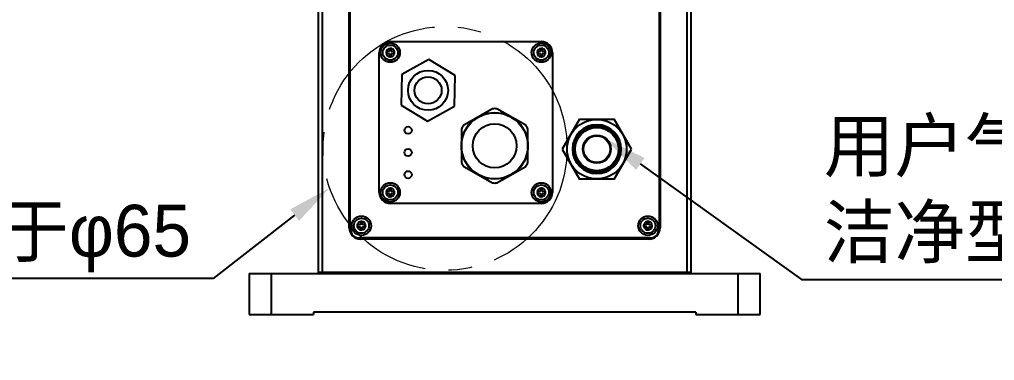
# Model space of a CAD drawing. Header units: millimetres. Extents: x 4086 to 8300, y 123 to 1549.
# Drawn here: x 6793.1 to 6924.8, y 313.5 to 359.5 of the extents above; entities that cross this region are included whole.
import ezdxf
from ezdxf import colors
from ezdxf.entities.mleader import LeaderData, LeaderLine
from ezdxf.math import Vec2, Vec3

# ---------------------------------------------------------------- set-up
doc = ezdxf.new("R2010")
doc.units = ezdxf.units.MM
doc.linetypes.add('ACAD_ISO03W100', pattern=[30, 12, -18])
doc.linetypes.add('CENTER2', pattern=[28.575, 19.05, -3.175, 3.175, -3.175])
doc.layers.add('虚线层', color=7, linetype='ACAD_ISO03W100', lineweight=0)
doc.styles.add('思源黑', font='SourceHanSansCN-Normal.ttf')

msp = doc.modelspace()

# ---------------------------------------------------------------- linework, layer by layer
for p, q in [((6833.413, 433.071), (6833.413, 325.371)), ((6834.013, 325.371), (6834.013, 433.071)), ((6883.213, 433.071), (6883.213, 325.371)), ((6883.813, 325.371), (6883.813, 433.071)), ((6837.613, 331.371), (6837.613, 394.371)), ((6837.763, 331.221), (6837.763, 394.521)), ((6879.463, 394.521), (6879.463, 331.221)), ((6879.613, 394.371), (6879.613, 331.371)), ((6843.093, 355.644), (6842.926, 355.597)), ((6843.163, 356.571), (6863.563, 356.571)), ((6863.493, 355.644), (6863.326, 355.597)), ((6841.663, 336.171), (6841.663, 355.071)), ((6842.638, 355.31), (6842.586, 355.071)), ((6842.586, 355.071), (6842.64, 354.829)), ((6843.036, 355.199), (6842.653, 355.199)), ((6842.653, 355.199), (6842.653, 354.944)), ((6842.653, 354.944), (6843.036, 354.944)), ((6843.291, 355.581), (6843.036, 355.581)), ((6843.036, 355.581), (6843.036, 355.199)), ((6843.036, 354.944), (6843.036, 354.561)), ((6843.036, 354.561), (6843.291, 354.561)), ((6843.291, 355.199), (6843.291, 355.581)), ((6843.673, 355.199), (6843.291, 355.199)), ((6843.291, 354.944), (6843.673, 354.944)), ((6843.291, 354.561), (6843.291, 354.944)), ((6843.691, 355.304), (6843.646, 355.387)), ((6843.673, 354.944), (6843.673, 355.199)), ((6843.74, 355.071), (6843.743, 355.145)), ((6843.743, 354.996), (6843.74, 355.071)), ((6863.038, 355.31), (6862.986, 355.071)), ((6862.986, 355.071), (6863.04, 354.829)), ((6863.436, 355.199), (6863.053, 355.199)), ((6863.053, 355.199), (6863.053, 354.944)), ((6863.053, 354.944), (6863.436, 354.944)), ((6863.691, 355.581), (6863.436, 355.581)), ((6863.436, 355.581), (6863.436, 355.199)), ((6863.436, 354.944), (6863.436, 354.561)), ((6863.436, 354.561), (6863.691, 354.561)), ((6863.691, 355.199), (6863.691, 355.581)), ((6864.073, 355.199), (6863.691, 355.199)), ((6863.691, 354.944), (6864.073, 354.944)), ((6863.691, 354.561), (6863.691, 354.944)), ((6864.091, 355.304), (6864.046, 355.387)), ((6864.073, 354.944), (6864.073, 355.199)), ((6864.14, 355.071), (6864.143, 355.145)), ((6864.143, 354.996), (6864.14, 355.071)), ((6865.063, 355.071), (6865.063, 336.171)), ((6848.348, 354.127), (6844.706, 352.123)), ((6851.905, 351.976), (6848.348, 354.127)), ((6844.706, 352.123), (6844.622, 347.967)), ((6851.82, 347.82), (6851.905, 351.976)), ((6844.622, 347.967), (6848.179, 345.815)), ((6848.179, 345.815), (6851.82, 347.82)), ((6856.95, 347.487), (6853.077, 345.25)), ((6861.45, 345.25), (6857.577, 347.487)), ((6868.725, 346.071), (6866.387, 342.021)), ((6868.725, 346.071), (6873.402, 346.071)), ((6875.74, 342.021), (6873.402, 346.071)), ((6852.763, 344.708), (6852.763, 340.235)), ((6861.763, 340.235), (6861.763, 344.708)), ((6866.387, 342.021), (6868.725, 337.971)), ((6873.402, 337.971), (6875.74, 342.021)), ((6853.077, 339.692), (6856.95, 337.456)), ((6857.577, 337.456), (6861.45, 339.692)), ((6873.402, 337.971), (6868.725, 337.971)), ((6842.638, 336.41), (6842.586, 336.171)), ((6842.586, 336.171), (6842.64, 335.929)), ((6843.036, 336.299), (6842.653, 336.299)), ((6842.653, 336.299), (6842.653, 336.044)), ((6842.653, 336.044), (6843.036, 336.044)), ((6843.093, 336.744), (6842.926, 336.697)), ((6843.291, 336.681), (6843.036, 336.681)), ((6843.036, 336.681), (6843.036, 336.299)), ((6843.036, 336.044), (6843.036, 335.661)), ((6843.291, 336.299), (6843.291, 336.681)), ((6843.673, 336.299), (6843.291, 336.299)), ((6843.291, 336.044), (6843.673, 336.044)), ((6843.291, 335.661), (6843.291, 336.044)), ((6843.691, 336.404), (6843.646, 336.487)), ((6843.673, 336.044), (6843.673, 336.299)), ((6843.74, 336.171), (6843.743, 336.245)), ((6843.743, 336.096), (6843.74, 336.171)), ((6863.038, 336.41), (6862.986, 336.171)), ((6862.986, 336.171), (6863.04, 335.929)), ((6863.436, 336.299), (6863.053, 336.299)), ((6863.053, 336.299), (6863.053, 336.044)), ((6863.053, 336.044), (6863.436, 336.044)), ((6863.493, 336.744), (6863.326, 336.697)), ((6863.691, 336.681), (6863.436, 336.681)), ((6863.436, 336.681), (6863.436, 336.299)), ((6863.436, 336.044), (6863.436, 335.661)), ((6863.691, 336.299), (6863.691, 336.681)), ((6864.073, 336.299), (6863.691, 336.299)), ((6863.691, 336.044), (6864.073, 336.044)), ((6863.691, 335.661), (6863.691, 336.044)), ((6864.091, 336.404), (6864.046, 336.487)), ((6864.073, 336.044), (6864.073, 336.299)), ((6864.14, 336.171), (6864.143, 336.245)), ((6864.143, 336.096), (6864.14, 336.171)), ((6843.036, 335.661), (6843.291, 335.661)), ((6863.563, 334.671), (6843.163, 334.671)), ((6863.436, 335.661), (6863.691, 335.661)), ((6839.391, 332.181), (6839.136, 332.181)), ((6839.136, 332.181), (6839.136, 331.799)), ((6839.391, 331.799), (6839.391, 332.181)), ((6839.84, 331.671), (6839.787, 331.914)), ((6878.091, 332.181), (6877.836, 332.181)), ((6877.836, 332.181), (6877.836, 331.799)), ((6878.091, 331.799), (6878.091, 332.181)), ((6878.54, 331.671), (6878.487, 331.914)), ((6838.686, 331.671), (6838.683, 331.598)), ((6838.684, 331.747), (6838.686, 331.671)), ((6838.735, 331.439), (6838.781, 331.355)), ((6839.136, 331.799), (6838.753, 331.799)), ((6838.753, 331.799), (6838.753, 331.544)), ((6838.753, 331.544), (6839.136, 331.544)), ((6839.136, 331.544), (6839.136, 331.161)), ((6839.136, 331.161), (6839.391, 331.161)), ((6839.334, 331.099), (6839.5, 331.145)), ((6839.773, 331.799), (6839.391, 331.799)), ((6839.391, 331.544), (6839.773, 331.544)), ((6839.391, 331.161), (6839.391, 331.544)), ((6839.773, 331.544), (6839.773, 331.799)), ((6839.788, 331.433), (6839.84, 331.671)), ((6877.386, 331.671), (6877.383, 331.598)), ((6877.384, 331.747), (6877.386, 331.671)), ((6877.435, 331.439), (6877.481, 331.355)), ((6877.836, 331.799), (6877.453, 331.799)), ((6877.453, 331.799), (6877.453, 331.544)), ((6877.453, 331.544), (6877.836, 331.544)), ((6877.836, 331.544), (6877.836, 331.161)), ((6877.836, 331.161), (6878.091, 331.161)), ((6878.034, 331.099), (6878.2, 331.145)), ((6878.473, 331.799), (6878.091, 331.799)), ((6878.091, 331.544), (6878.473, 331.544)), ((6878.091, 331.161), (6878.091, 331.544)), ((6878.473, 331.544), (6878.473, 331.799)), ((6878.488, 331.433), (6878.54, 331.671)), ((6878.263, 330.021), (6838.963, 330.021)), ((6878.113, 329.871), (6839.113, 329.871)), ((6883.813, 325.371), (6833.413, 325.371)), ((6833.563, 325.371), (6833.563, 325.221)), ((6834.463, 325.221), (6834.463, 325.371)), ((6882.763, 325.371), (6882.763, 325.221)), ((6883.663, 325.221), (6883.663, 325.371)), ((6824.113, 325.221), (6893.113, 325.221)), ((6824.113, 325.221), (6824.113, 319.671)), ((6827.113, 319.671), (6827.113, 325.221)), ((6890.113, 325.221), (6890.113, 319.671)), ((6893.113, 319.671), (6893.113, 325.221)), ((6824.113, 319.671), (6832.813, 319.671)), ((6884.413, 319.971), (6832.813, 319.971)), ((6832.813, 319.971), (6832.813, 319.671)), ((6884.413, 319.971), (6884.413, 319.671)), ((6884.413, 319.671), (6893.113, 319.671))]:
    msp.add_line(p, q)
for points in [[(6842.926, 355.597), (6842.765, 355.488), (6842.638, 355.31)], [(6843.646, 355.387), (6843.581, 355.469), (6843.494, 355.544), (6843.383, 355.605), (6843.248, 355.642), (6843.093, 355.644)], [(6863.326, 355.597), (6863.165, 355.488), (6863.038, 355.31)], [(6864.046, 355.387), (6863.981, 355.469), (6863.894, 355.544), (6863.783, 355.605), (6863.648, 355.642), (6863.493, 355.644)], [(6842.64, 354.829), (6842.768, 354.651), (6842.931, 354.543), (6843.097, 354.498), (6843.252, 354.501)], [(6843.252, 354.501), (6843.386, 354.539), (6843.496, 354.6)], [(6843.496, 354.6), (6843.582, 354.674), (6843.646, 354.755), (6843.691, 354.838), (6843.715, 354.919), (6843.743, 354.996)], [(6843.743, 355.145), (6843.716, 355.221), (6843.691, 355.304)], [(6863.04, 354.829), (6863.168, 354.651), (6863.331, 354.543), (6863.497, 354.498), (6863.652, 354.501)], [(6863.652, 354.501), (6863.786, 354.539), (6863.896, 354.6)], [(6863.896, 354.6), (6863.982, 354.674), (6864.046, 354.755), (6864.091, 354.838), (6864.115, 354.919), (6864.143, 354.996)], [(6864.143, 355.145), (6864.116, 355.221), (6864.091, 355.304)], [(6842.926, 336.697), (6842.765, 336.588), (6842.638, 336.41)], [(6842.64, 335.929), (6842.768, 335.751), (6842.931, 335.643), (6843.097, 335.598), (6843.252, 335.601)], [(6843.646, 336.487), (6843.581, 336.569), (6843.494, 336.644), (6843.383, 336.705), (6843.248, 336.742), (6843.093, 336.744)], [(6843.496, 335.7), (6843.582, 335.774), (6843.646, 335.855), (6843.691, 335.938), (6843.715, 336.019), (6843.743, 336.096)], [(6843.743, 336.245), (6843.716, 336.321), (6843.691, 336.404)], [(6863.326, 336.697), (6863.165, 336.588), (6863.038, 336.41)], [(6863.04, 335.929), (6863.168, 335.751), (6863.331, 335.643), (6863.497, 335.598), (6863.652, 335.601)], [(6864.046, 336.487), (6863.981, 336.569), (6863.894, 336.644), (6863.783, 336.705), (6863.648, 336.742), (6863.493, 336.744)], [(6863.896, 335.7), (6863.982, 335.774), (6864.046, 335.855), (6864.091, 335.938), (6864.115, 336.019), (6864.143, 336.096)], [(6864.143, 336.245), (6864.116, 336.321), (6864.091, 336.404)], [(6843.252, 335.601), (6843.386, 335.639), (6843.496, 335.7)], [(6863.652, 335.601), (6863.786, 335.639), (6863.896, 335.7)], [(6838.931, 332.143), (6838.845, 332.068), (6838.781, 331.987), (6838.736, 331.905), (6838.711, 331.824), (6838.684, 331.747)], [(6839.174, 332.241), (6839.041, 332.204), (6838.931, 332.143)], [(6839.787, 331.914), (6839.658, 332.092), (6839.496, 332.199), (6839.329, 332.244), (6839.174, 332.241)], [(6877.631, 332.143), (6877.545, 332.068), (6877.481, 331.987), (6877.436, 331.905), (6877.411, 331.824), (6877.384, 331.747)], [(6877.874, 332.241), (6877.741, 332.204), (6877.631, 332.143)], [(6878.487, 331.914), (6878.358, 332.092), (6878.196, 332.199), (6878.029, 332.244), (6877.874, 332.241)], [(6838.683, 331.598), (6838.71, 331.521), (6838.735, 331.439)], [(6838.781, 331.355), (6838.845, 331.274), (6838.932, 331.199), (6839.043, 331.138), (6839.178, 331.101), (6839.334, 331.099)], [(6839.5, 331.145), (6839.662, 331.254), (6839.788, 331.433)], [(6877.383, 331.598), (6877.41, 331.521), (6877.435, 331.439)], [(6877.481, 331.355), (6877.545, 331.274), (6877.632, 331.199), (6877.743, 331.138), (6877.878, 331.101), (6878.034, 331.099)], [(6878.2, 331.145), (6878.362, 331.254), (6878.488, 331.433)]]:
    msp.add_lwpolyline(points)
for centre, radius in [((6843.163, 355.071), 1.305), ((6843.163, 355.071), 1.02), ((6863.563, 355.071), 1.305), ((6863.563, 355.071), 1.02), ((6848.263, 349.971), 2.7), ((6848.263, 349.971), 1.834), ((6857.263, 342.471), 4.5), ((6857.263, 342.471), 4.47), ((6845.563, 344.571), 0.495), ((6857.263, 342.471), 2.97), ((6871.063, 342.021), 4.02), ((6871.063, 342.021), 3.116), ((6871.063, 342.021), 2.97), ((6871.063, 342.021), 2.92), ((6871.063, 342.021), 1.906), ((6871.063, 342.021), 1.8), ((6845.563, 341.571), 0.495), ((6845.563, 338.571), 0.495), ((6843.163, 336.171), 1.305), ((6843.163, 336.171), 1.02), ((6863.563, 336.171), 1.305), ((6863.563, 336.171), 1.02), ((6839.263, 331.671), 1.305), ((6839.263, 331.671), 1.02), ((6877.963, 331.671), 1.305), ((6877.963, 331.671), 1.02)]:
    msp.add_circle(centre, radius)
for centre, radius, start, end in [((6843.163, 355.071), 1.5, 90, 180), ((6863.563, 355.071), 1.5, 0, 90), ((6857.263, 342.471), 5.025, 86.42439, 93.57561), ((6857.263, 342.471), 5.025, 146.42439, 153.57561), ((6857.263, 342.471), 5.025, 26.42439, 33.57561), ((6871.063, 342.021), 3.299, 90, 89.16414), ((6871.063, 342.021), 3, 90, 89.28), ((6857.263, 342.471), 5.025, 206.42439, 213.57561), ((6857.263, 342.471), 5.025, 326.42439, 333.57561), ((6857.263, 342.471), 5.025, 266.42439, 273.57561), ((6843.163, 336.171), 1.5, 180, 270), ((6863.563, 336.171), 1.5, 270, 0), ((6839.113, 331.371), 1.5, 180, 270), ((6838.963, 331.221), 1.2, 180, 270), ((6878.113, 331.371), 1.5, 270, 0), ((6878.263, 331.221), 1.2, 270, 0)]:
    msp.add_arc(centre, radius, start, end)
at = {"layer": '虚线层', "linetype": 'CENTER2'}
msp.add_circle((6850.568, 342.117), 16.474, dxfattribs=at)

# ---------------------------------------------------------------- leaders
ml = msp.add_multileader_mtext('Standard')
ml.set_content('用户气管5（φ12 蓝）\\P洁净型机型使用', style='思源黑')
ml.set_leader_properties()
ml.build(insert=Vec2(0, 0))
ml.multileader.update_dxf_attribs({"text_left_attachment_type": 5, "text_right_attachment_type": 5, "dogleg_length": 1, "arrow_head_size": 6})
ctx = ml.context
ctx.base_point, ctx.char_height, ctx.arrow_head_size, ctx.plane_origin = Vec3(6899.717, 324.397), 7, 6, Vec3(6872.056, 343.523)
ctx.left_attachment, ctx.right_attachment = 5, 5
notes = []
notes.append((ctx, [(0, (1, 1, 0), (6898.717, 324.397), (1, 0), 1, [(0, [(6872.056, 343.523)], 0, [])])]))
ctx.mtext.insert, ctx.mtext.flow_direction = Vec3(6901.717, 346.019), 5
ml = msp.add_multileader_mtext('Standard')
ml.set_content('安装台上走线穿孔不小于φ65', style='思源黑')
ml.set_leader_properties()
ml.build(insert=Vec2(0, 0))
ml.multileader.update_dxf_attribs({"text_left_attachment_type": 5, "text_right_attachment_type": 5, "dogleg_length": 1, "arrow_head_size": 6})
ctx = ml.context
ctx.base_point, ctx.char_height, ctx.arrow_head_size, ctx.plane_origin = Vec3(6692.598, 324.55), 7, 6, Vec3(6834.98, 336.784)
ctx.left_attachment, ctx.right_attachment, ctx.text_align_type = 5, 5, 2
notes.append((ctx, [(0, (1, 1, 0), (6819.245, 324.55), (-1, 0), 1, [(0, [(6834.98, 336.784)], 0, [])])]))
ctx.mtext.insert, ctx.mtext.alignment, ctx.mtext.flow_direction = Vec3(6816.245, 334.496), 3, 5
for ctx, leaders in notes:
    for number, flags, end, landing, length, lines in leaders:
        leader = LeaderData()
        leader.index, (leader.has_last_leader_line, leader.has_dogleg_vector, leader.attachment_direction) = number, flags
        leader.last_leader_point, leader.dogleg_vector, leader.dogleg_length = Vec3(end), Vec3(landing), length
        for number, points, colour, breaks in lines:
            line = LeaderLine()
            line.index, line.vertices, line.color, line.breaks = number, Vec3.list(points), colors.encode_raw_color(colour), breaks
            leader.lines.append(line)
        ctx.leaders.append(leader)

doc.saveas('drawing.dxf')
